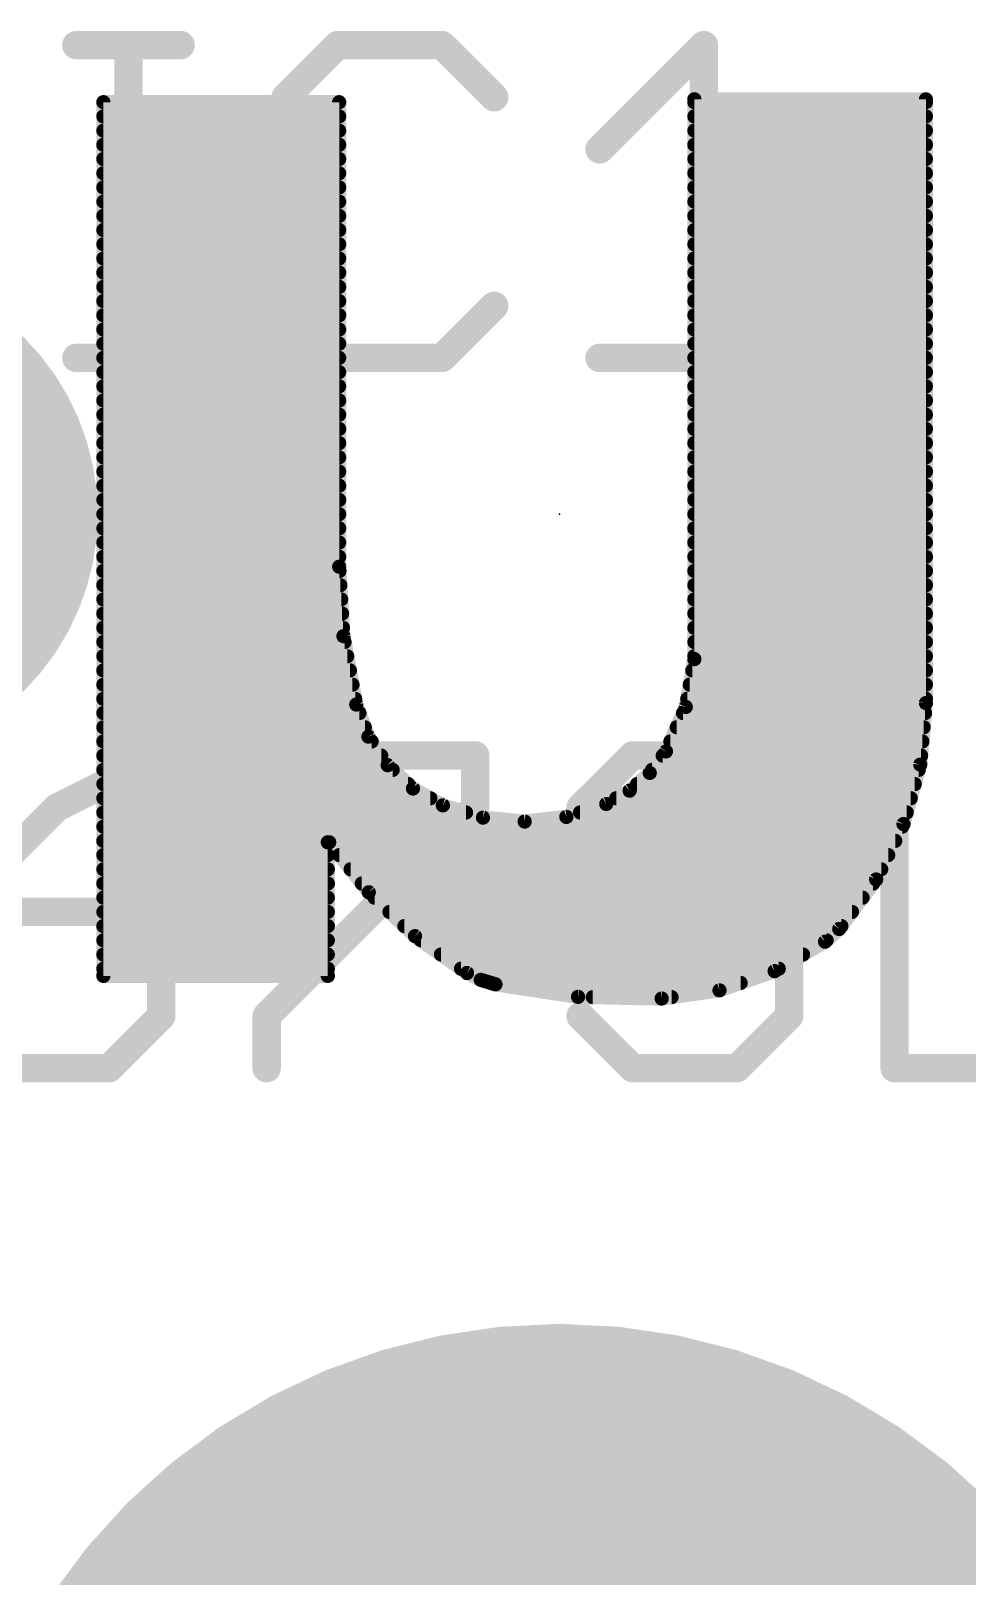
# Model space of a CAD drawing. Extents: x -25 to 82, y -12 to 21.
# Drawn here: x 25.725 to 27.399, y 8.261 to 11.024 of the extents above; entities that cross this region are included whole.
import ezdxf

# ---------------------------------------------------------------- set-up
doc = ezdxf.new("R2010")
doc.units = 0
for name, color, linetype in [('1', 12, 'CONTINUOUS'), ('18', 110, 'CONTINUOUS'), ('22', 53, 'CONTINUOUS'), ('23', 53, 'CONTINUOUS'), ('25', 253, 'CONTINUOUS'), ('27', 253, 'CONTINUOUS')]:
    doc.layers.add(name, color=color, linetype=linetype)

# ---------------------------------------------------------------- blocks, each defined once
blk = doc.blocks.new('ROUNDV')
at = {"const_width": 0.5}
blk.add_lwpolyline([(0, -0.25, 1), (0, 0.25, 1), (0, -0.25)], format="xyb", dxfattribs=at)

msp = doc.modelspace()

# ---------------------------------------------------------------- linework, layer by layer
at = {"layer": '1', "const_width": 2.1844}
for points in [[(26.67, 7.366), (26.67, 7.62)], [(26.67, 5.08), (26.67, 7.366)]]:
    msp.add_lwpolyline(points, dxfattribs=at)
at = {"layer": '1', "const_width": 1.0922}
for points in [[(27.2161, 7.62, 1), (26.1239, 7.62)], [(27.2161, 7.366, 1), (26.1239, 7.366)]]:
    msp.add_lwpolyline(points, format="xyb", dxfattribs=at)
at = {"layer": '22', "const_width": 0.0254}
for points in [[(26.9113, 9.9009), (26.9113, 10.9017)], [(26.9113, 10.9017), (27.3253, 10.9017)], [(27.3253, 10.9017), (27.3253, 9.8222)], [(25.8547, 9.3345), (25.8547, 10.8966)], [(25.8547, 10.8966), (26.2763, 10.8966)], [(26.2763, 10.8966), (26.2763, 10.066)], [(26.9113, 10.8966), (27.3253, 10.8966)], [(25.8547, 10.8712), (26.2763, 10.8712)], [(25.8547, 10.8458), (26.2763, 10.8458)], [(26.9113, 10.8712), (27.3253, 10.8712)], [(26.9113, 10.8458), (27.3253, 10.8458)], [(25.8547, 10.8204), (26.2763, 10.8204)], [(26.9113, 10.8204), (27.3253, 10.8204)], [(25.8547, 10.795), (26.2763, 10.795)], [(26.9113, 10.795), (27.3253, 10.795)], [(25.8547, 10.7696), (26.2763, 10.7696)], [(26.9113, 10.7696), (27.3253, 10.7696)], [(25.8547, 10.7442), (26.2763, 10.7442)], [(26.9113, 10.7442), (27.3253, 10.7442)], [(25.8547, 10.7188), (26.2763, 10.7188)], [(26.9113, 10.7188), (27.3253, 10.7188)], [(25.8547, 10.6934), (26.2763, 10.6934)], [(26.9113, 10.6934), (27.3253, 10.6934)], [(25.8547, 10.668), (26.2763, 10.668)], [(26.9113, 10.668), (27.3253, 10.668)], [(25.8547, 10.6426), (26.2763, 10.6426)], [(26.9113, 10.6426), (27.3253, 10.6426)], [(25.8547, 10.6172), (26.2763, 10.6172)], [(26.9113, 10.6172), (27.3253, 10.6172)], [(25.8547, 10.5918), (26.2763, 10.5918)], [(26.9113, 10.5918), (27.3253, 10.5918)], [(25.8547, 10.5664), (26.2763, 10.5664)], [(26.9113, 10.5664), (27.3253, 10.5664)], [(25.8547, 10.541), (26.2763, 10.541)], [(25.8547, 10.5156), (26.2763, 10.5156)], [(26.9113, 10.541), (27.3253, 10.541)], [(26.9113, 10.5156), (27.3253, 10.5156)], [(25.8547, 10.4902), (26.2763, 10.4902)], [(26.9113, 10.4902), (27.3253, 10.4902)], [(25.8547, 10.4648), (26.2763, 10.4648)], [(26.9113, 10.4648), (27.3253, 10.4648)], [(25.8547, 10.4394), (26.2763, 10.4394)], [(26.9113, 10.4394), (27.3253, 10.4394)], [(25.8547, 10.414), (26.2763, 10.414)], [(26.9113, 10.414), (27.3253, 10.414)], [(25.8547, 10.3886), (26.2763, 10.3886)], [(26.9113, 10.3886), (27.3253, 10.3886)], [(25.8547, 10.3632), (26.2763, 10.3632)], [(26.9113, 10.3632), (27.3253, 10.3632)], [(25.8547, 10.3378), (26.2763, 10.3378)], [(26.9113, 10.3378), (27.3253, 10.3378)], [(25.8547, 10.3124), (26.2763, 10.3124)], [(26.9113, 10.3124), (27.3253, 10.3124)], [(25.8547, 10.287), (26.2763, 10.287)], [(26.9113, 10.287), (27.3253, 10.287)], [(25.8547, 10.2616), (26.2763, 10.2616)], [(26.9113, 10.2616), (27.3253, 10.2616)], [(25.8547, 10.2362), (26.2763, 10.2362)], [(25.8547, 10.2108), (26.2763, 10.2108)], [(26.9113, 10.2362), (27.3253, 10.2362)], [(26.9113, 10.2108), (27.3253, 10.2108)], [(25.8547, 10.1854), (26.2763, 10.1854)], [(26.9113, 10.1854), (27.3253, 10.1854)], [(25.8547, 10.16), (26.2763, 10.16)], [(26.9113, 10.16), (27.3253, 10.16)], [(25.8547, 10.1346), (26.2763, 10.1346)], [(26.9113, 10.1346), (27.3253, 10.1346)], [(25.8547, 10.1092), (26.2763, 10.1092)], [(26.9113, 10.1092), (27.3253, 10.1092)], [(25.8547, 10.0838), (26.2763, 10.0838)], [(26.9113, 10.0838), (27.3253, 10.0838)], [(25.8547, 10.0584), (26.2768, 10.0584)], [(26.2763, 10.066), (26.284, 9.9419)], [(26.9113, 10.0584), (27.3253, 10.0584)], [(25.8547, 10.033), (26.2783, 10.033)], [(26.9113, 10.033), (27.3253, 10.033)], [(25.8547, 10.0076), (26.2799, 10.0076)], [(26.9113, 10.0076), (27.3253, 10.0076)], [(25.8547, 9.9822), (26.2815, 9.9822)], [(26.9113, 9.9822), (27.3253, 9.9822)], [(25.8547, 9.9568), (26.283, 9.9568)], [(26.284, 9.9419), (26.3068, 9.8196)], [(26.9113, 9.9568), (27.3253, 9.9568)], [(25.8547, 9.9314), (26.2859, 9.9314)], [(26.9113, 9.9314), (27.3253, 9.9314)], [(25.8547, 9.906), (26.2907, 9.906)], [(25.8547, 9.8806), (26.2954, 9.8806)], [(26.896, 9.8152), (26.9113, 9.9009)], [(26.9077, 9.8806), (27.3253, 9.8806)], [(26.9113, 9.906), (27.3253, 9.906)], [(25.8547, 9.8552), (26.3001, 9.8552)], [(26.9031, 9.8552), (27.3253, 9.8552)], [(25.8547, 9.8298), (26.3049, 9.8298)], [(26.8986, 9.8298), (27.3253, 9.8298)], [(25.8547, 9.8044), (26.3126, 9.8044)], [(26.3068, 9.8196), (26.3286, 9.7621)], [(26.8605, 9.7358), (26.896, 9.8152)], [(26.8911, 9.8044), (27.3237, 9.8044)], [(27.3253, 9.8222), (27.3152, 9.7122)], [(25.8547, 9.779), (26.3222, 9.779)], [(26.8798, 9.779), (27.3213, 9.779)], [(25.8547, 9.7536), (26.3344, 9.7536)], [(26.3286, 9.7621), (26.363, 9.7112)], [(26.8685, 9.7536), (27.319, 9.7536)], [(25.8547, 9.7282), (26.3515, 9.7282)], [(26.8316, 9.6974), (26.8605, 9.7358)], [(26.8548, 9.7282), (27.3167, 9.7282)], [(25.8547, 9.7028), (26.3721, 9.7028)], [(26.363, 9.7112), (26.4082, 9.6695)], [(26.7956, 9.6656), (26.8316, 9.6974)], [(26.8357, 9.7028), (27.3125, 9.7028)], [(27.3152, 9.7122), (27.2852, 9.6059)], [(25.8547, 9.6774), (26.3996, 9.6774)], [(26.4082, 9.6695), (26.4617, 9.6393)], [(26.7538, 9.6418), (26.7956, 9.6656)], [(26.809, 9.6774), (27.3054, 9.6774)], [(25.8547, 9.652), (26.4392, 9.652)], [(26.4617, 9.6393), (26.5334, 9.6174)], [(26.6825, 9.6187), (26.7538, 9.6418)], [(26.7717, 9.652), (27.2982, 9.652)], [(25.8547, 9.6266), (26.5032, 9.6266)], [(26.5334, 9.6174), (26.608, 9.6104)], [(26.608, 9.6104), (26.6825, 9.6187)], [(26.707, 9.6266), (27.2911, 9.6266)], [(27.2852, 9.6059), (27.2364, 9.5068)], [(25.8547, 9.6012), (27.2829, 9.6012)], [(25.8547, 9.5758), (27.2704, 9.5758)], [(25.8547, 9.5504), (26.256, 9.5504)], [(26.2585, 9.5733), (26.256, 9.5733)], [(26.256, 9.5733), (26.256, 9.3345)], [(26.3292, 9.4839), (26.2585, 9.5733)], [(26.2766, 9.5504), (27.2579, 9.5504)], [(25.8547, 9.525), (26.256, 9.525)], [(26.2967, 9.525), (27.2454, 9.525)], [(25.8547, 9.4996), (26.256, 9.4996)], [(26.3168, 9.4996), (27.231, 9.4996)], [(27.2364, 9.5068), (27.1704, 9.4183)], [(25.8547, 9.4742), (26.256, 9.4742)], [(26.4119, 9.4055), (26.3292, 9.4839)], [(26.3395, 9.4742), (27.2121, 9.4742)], [(25.8547, 9.4488), (26.256, 9.4488)], [(26.3662, 9.4488), (27.1932, 9.4488)], [(25.8547, 9.4234), (26.256, 9.4234)], [(26.393, 9.4234), (27.1742, 9.4234)], [(27.1704, 9.4183), (27.145, 9.3955)], [(25.8547, 9.398), (26.256, 9.398)], [(26.5049, 9.3396), (26.4119, 9.4055)], [(26.4225, 9.398), (27.1478, 9.398)], [(27.145, 9.3955), (27.0548, 9.3429)], [(25.8547, 9.3726), (26.256, 9.3726)], [(26.4583, 9.3726), (27.1057, 9.3726)], [(25.8547, 9.3472), (26.256, 9.3472)], [(26.256, 9.3345), (25.8547, 9.3345)], [(26.4942, 9.3472), (27.0622, 9.3472)], [(26.5295, 9.3273), (26.5049, 9.3396)], [(26.5557, 9.3193), (26.5295, 9.3273)], [(27.0548, 9.3429), (26.9562, 9.3086)], [(26.5476, 9.3218), (26.9941, 9.3218)], [(26.7035, 9.2969), (26.5557, 9.3193)], [(26.9562, 9.3086), (26.8529, 9.2939)], [(26.8529, 9.2939), (26.7035, 9.2969)], [(26.7298, 9.2964), (26.8705, 9.2964)]]:
    msp.add_lwpolyline(points, dxfattribs=at)
at = {"layer": '22', "const_width": 0.0127}
for points in [[(26.9177, 10.9017, 1), (26.9049, 10.9017)], [(26.9113, 10.908, 1), (26.9113, 10.8954)], [(27.3317, 10.9017, 1), (27.319, 10.9017)], [(27.3253, 10.8954, 1), (27.3253, 10.908)], [(25.8547, 10.903, 1), (25.8547, 10.8903)], [(25.8611, 10.8966, 1), (25.8483, 10.8966)], [(26.2827, 10.8966, 1), (26.27, 10.8966)], [(26.2763, 10.8903, 1), (26.2763, 10.903)], [(26.9113, 10.903, 1), (26.9113, 10.8903)], [(27.3253, 10.8903, 1), (27.3253, 10.903)], [(25.8547, 10.8775, 1), (25.8547, 10.8649)], [(25.8547, 10.8521, 1), (25.8547, 10.8395)], [(26.2763, 10.8649, 1), (26.2763, 10.8775)], [(26.2763, 10.8395, 1), (26.2763, 10.8521)], [(26.9113, 10.8775, 1), (26.9113, 10.8649)], [(26.9113, 10.8521, 1), (26.9113, 10.8395)], [(27.3253, 10.8649, 1), (27.3253, 10.8775)], [(27.3253, 10.8395, 1), (27.3253, 10.8521)], [(25.8547, 10.8268, 1), (25.8547, 10.8141)], [(26.2763, 10.8141, 1), (26.2763, 10.8268)], [(26.9113, 10.8268, 1), (26.9113, 10.8141)], [(27.3253, 10.8141, 1), (27.3253, 10.8268)], [(25.8547, 10.8013, 1), (25.8547, 10.7887)], [(26.2763, 10.7887, 1), (26.2763, 10.8013)], [(26.9113, 10.8013, 1), (26.9113, 10.7887)], [(27.3253, 10.7887, 1), (27.3253, 10.8013)], [(25.8547, 10.7759, 1), (25.8547, 10.7633)], [(26.2763, 10.7633, 1), (26.2763, 10.7759)], [(26.9113, 10.7759, 1), (26.9113, 10.7633)], [(27.3253, 10.7633, 1), (27.3253, 10.7759)], [(25.8547, 10.7506, 1), (25.8547, 10.7379)], [(26.2763, 10.7379, 1), (26.2763, 10.7506)], [(26.9113, 10.7506, 1), (26.9113, 10.7379)], [(27.3253, 10.7379, 1), (27.3253, 10.7506)], [(25.8547, 10.7251, 1), (25.8547, 10.7125)], [(26.2763, 10.7125, 1), (26.2763, 10.7251)], [(26.9113, 10.7251, 1), (26.9113, 10.7125)], [(27.3253, 10.7125, 1), (27.3253, 10.7251)], [(25.8547, 10.6997, 1), (25.8547, 10.6871)], [(26.2763, 10.6871, 1), (26.2763, 10.6997)], [(26.9113, 10.6997, 1), (26.9113, 10.6871)], [(27.3253, 10.6871, 1), (27.3253, 10.6997)], [(25.8547, 10.6744, 1), (25.8547, 10.6617)], [(26.2763, 10.6617, 1), (26.2763, 10.6744)], [(26.9113, 10.6744, 1), (26.9113, 10.6617)], [(27.3253, 10.6617, 1), (27.3253, 10.6744)], [(25.8547, 10.6489, 1), (25.8547, 10.6363)], [(26.2763, 10.6363, 1), (26.2763, 10.6489)], [(26.9113, 10.6489, 1), (26.9113, 10.6363)], [(27.3253, 10.6363, 1), (27.3253, 10.6489)], [(25.8547, 10.6235, 1), (25.8547, 10.6109)], [(26.2763, 10.6109, 1), (26.2763, 10.6235)], [(26.9113, 10.6235, 1), (26.9113, 10.6109)], [(27.3253, 10.6109, 1), (27.3253, 10.6235)], [(25.8547, 10.5982, 1), (25.8547, 10.5855)], [(26.2763, 10.5855, 1), (26.2763, 10.5982)], [(26.9113, 10.5982, 1), (26.9113, 10.5855)], [(27.3253, 10.5855, 1), (27.3253, 10.5982)], [(25.8547, 10.5727, 1), (25.8547, 10.5601)], [(26.2763, 10.5601, 1), (26.2763, 10.5727)], [(26.9113, 10.5727, 1), (26.9113, 10.5601)], [(27.3253, 10.5601, 1), (27.3253, 10.5727)], [(25.8547, 10.522, 1), (25.8547, 10.5093)], [(25.8547, 10.5473, 1), (25.8547, 10.5347)], [(26.2763, 10.5347, 1), (26.2763, 10.5473)], [(26.2763, 10.5093, 1), (26.2763, 10.522)], [(26.9113, 10.5473, 1), (26.9113, 10.5347)], [(26.9113, 10.522, 1), (26.9113, 10.5093)], [(27.3253, 10.5347, 1), (27.3253, 10.5473)], [(27.3253, 10.5093, 1), (27.3253, 10.522)], [(25.8547, 10.4965, 1), (25.8547, 10.4839)], [(26.2763, 10.4839, 1), (26.2763, 10.4965)], [(26.9113, 10.4965, 1), (26.9113, 10.4839)], [(27.3253, 10.4839, 1), (27.3253, 10.4965)], [(25.8547, 10.4711, 1), (25.8547, 10.4585)], [(26.2763, 10.4585, 1), (26.2763, 10.4711)], [(26.9113, 10.4711, 1), (26.9113, 10.4585)], [(27.3253, 10.4585, 1), (27.3253, 10.4711)], [(25.8547, 10.4458, 1), (25.8547, 10.4331)], [(26.2763, 10.4331, 1), (26.2763, 10.4458)], [(26.9113, 10.4458, 1), (26.9113, 10.4331)], [(27.3253, 10.4331, 1), (27.3253, 10.4458)], [(25.8547, 10.4203, 1), (25.8547, 10.4077)], [(26.2763, 10.4077, 1), (26.2763, 10.4203)], [(26.9113, 10.4203, 1), (26.9113, 10.4077)], [(27.3253, 10.4077, 1), (27.3253, 10.4203)], [(25.8547, 10.3949, 1), (25.8547, 10.3823)], [(26.2763, 10.3823, 1), (26.2763, 10.3949)], [(26.9113, 10.3949, 1), (26.9113, 10.3823)], [(27.3253, 10.3823, 1), (27.3253, 10.3949)], [(25.8547, 10.3696, 1), (25.8547, 10.3569)], [(26.2763, 10.3569, 1), (26.2763, 10.3696)], [(26.9113, 10.3696, 1), (26.9113, 10.3569)], [(27.3253, 10.3569, 1), (27.3253, 10.3696)], [(25.8547, 10.3441, 1), (25.8547, 10.3315)], [(26.2763, 10.3315, 1), (26.2763, 10.3441)], [(26.9113, 10.3441, 1), (26.9113, 10.3315)], [(27.3253, 10.3315, 1), (27.3253, 10.3441)], [(25.8547, 10.3187, 1), (25.8547, 10.3061)], [(26.2763, 10.3061, 1), (26.2763, 10.3187)], [(26.9113, 10.3187, 1), (26.9113, 10.3061)], [(27.3253, 10.3061, 1), (27.3253, 10.3187)], [(25.8547, 10.2934, 1), (25.8547, 10.2807)], [(26.2763, 10.2807, 1), (26.2763, 10.2934)], [(26.9113, 10.2934, 1), (26.9113, 10.2807)], [(27.3253, 10.2807, 1), (27.3253, 10.2934)], [(25.8547, 10.2679, 1), (25.8547, 10.2553)], [(26.2763, 10.2553, 1), (26.2763, 10.2679)], [(26.9113, 10.2679, 1), (26.9113, 10.2553)], [(27.3253, 10.2553, 1), (27.3253, 10.2679)], [(25.8547, 10.2172, 1), (25.8547, 10.2045)], [(25.8547, 10.2425, 1), (25.8547, 10.2299)], [(26.2763, 10.2299, 1), (26.2763, 10.2425)], [(26.2763, 10.2045, 1), (26.2763, 10.2172)], [(26.9113, 10.2425, 1), (26.9113, 10.2299)], [(26.9113, 10.2172, 1), (26.9113, 10.2045)], [(27.3253, 10.2299, 1), (27.3253, 10.2425)], [(27.3253, 10.2045, 1), (27.3253, 10.2172)], [(25.8547, 10.1918, 1), (25.8547, 10.1791)], [(26.2763, 10.1791, 1), (26.2763, 10.1918)], [(26.9113, 10.1918, 1), (26.9113, 10.1791)], [(27.3253, 10.1791, 1), (27.3253, 10.1918)], [(25.8547, 10.1663, 1), (25.8547, 10.1537)], [(26.2763, 10.1537, 1), (26.2763, 10.1663)], [(26.9113, 10.1663, 1), (26.9113, 10.1537)], [(27.3253, 10.1537, 1), (27.3253, 10.1663)], [(25.8547, 10.141, 1), (25.8547, 10.1283)], [(26.2763, 10.1283, 1), (26.2763, 10.141)], [(26.9113, 10.141, 1), (26.9113, 10.1283)], [(27.3253, 10.1283, 1), (27.3253, 10.141)], [(25.8547, 10.1156, 1), (25.8547, 10.1029)], [(26.2763, 10.1029, 1), (26.2763, 10.1156)], [(26.9113, 10.1156, 1), (26.9113, 10.1029)], [(27.3253, 10.1029, 1), (27.3253, 10.1156)], [(25.8547, 10.0901, 1), (25.8547, 10.0775)], [(26.2763, 10.0775, 1), (26.2763, 10.0901)], [(26.9113, 10.0901, 1), (26.9113, 10.0775)], [(27.3253, 10.0775, 1), (27.3253, 10.0901)], [(25.8547, 10.0648, 1), (25.8547, 10.0521)], [(26.2826, 10.0664, 1), (26.27, 10.0656)], [(26.27, 10.066, 1), (26.2827, 10.066)], [(26.2768, 10.0521, 1), (26.2768, 10.0648)], [(26.9113, 10.0648, 1), (26.9113, 10.0521)], [(27.3253, 10.0521, 1), (27.3253, 10.0648)], [(25.8547, 10.0394, 1), (25.8547, 10.0267)], [(26.2783, 10.0267, 1), (26.2783, 10.0394)], [(26.9113, 10.0394, 1), (26.9113, 10.0267)], [(27.3253, 10.0267, 1), (27.3253, 10.0394)], [(25.8547, 10.0139, 1), (25.8547, 10.0013)], [(26.2799, 10.0013, 1), (26.2799, 10.0139)], [(26.9113, 10.0139, 1), (26.9113, 10.0013)], [(27.3253, 10.0013, 1), (27.3253, 10.0139)], [(25.8547, 9.9886, 1), (25.8547, 9.9759)], [(26.2815, 9.9759, 1), (26.2815, 9.9886)], [(26.9113, 9.9886, 1), (26.9113, 9.9759)], [(27.3253, 9.9759, 1), (27.3253, 9.9886)], [(25.8547, 9.9632, 1), (25.8547, 9.9505)], [(26.2902, 9.943, 1), (26.2777, 9.9407)], [(26.2776, 9.9415, 1), (26.2903, 9.9423)], [(26.283, 9.9505, 1), (26.283, 9.9632)], [(26.9113, 9.9632, 1), (26.9113, 9.9505)], [(27.3253, 9.9505, 1), (27.3253, 9.9632)], [(25.8547, 9.9377, 1), (25.8547, 9.9251)], [(26.2859, 9.9251, 1), (26.2859, 9.9377)], [(26.9113, 9.9377, 1), (26.9113, 9.9251)], [(27.3253, 9.9251, 1), (27.3253, 9.9377)], [(25.8547, 9.887, 1), (25.8547, 9.8743)], [(25.8547, 9.9123, 1), (25.8547, 9.8997)], [(26.2907, 9.8997, 1), (26.2907, 9.9123)], [(26.2954, 9.8743, 1), (26.2954, 9.887)], [(26.9077, 9.887, 1), (26.9077, 9.8743)], [(26.9113, 9.9123, 1), (26.9113, 9.8997)], [(26.9176, 9.8998, 1), (26.905, 9.902)], [(26.9049, 9.9009, 1), (26.9177, 9.9009)], [(27.3253, 9.8997, 1), (27.3253, 9.9123)], [(27.3253, 9.8743, 1), (27.3253, 9.887)], [(25.8547, 9.8615, 1), (25.8547, 9.8489)], [(26.3001, 9.8489, 1), (26.3001, 9.8615)], [(26.9031, 9.8615, 1), (26.9031, 9.8489)], [(27.3253, 9.8489, 1), (27.3253, 9.8615)], [(25.8547, 9.8361, 1), (25.8547, 9.8235)], [(26.3049, 9.8235, 1), (26.3049, 9.8361)], [(26.8986, 9.8361, 1), (26.8986, 9.8235)], [(27.3253, 9.8235, 1), (27.3253, 9.8361)], [(25.8547, 9.8108, 1), (25.8547, 9.7981)], [(26.3127, 9.8219, 1), (26.3009, 9.8173)], [(26.3006, 9.8184, 1), (26.313, 9.8208)], [(26.3126, 9.7981, 1), (26.3126, 9.8108)], [(26.8911, 9.8108, 1), (26.8911, 9.7981)], [(26.8897, 9.8164, 1), (26.9022, 9.8141)], [(26.9018, 9.8127, 1), (26.8902, 9.8178)], [(27.3316, 9.8216, 1), (27.319, 9.8228)], [(27.319, 9.8222, 1), (27.3317, 9.8222)], [(27.3237, 9.7981, 1), (27.3237, 9.8108)], [(25.8547, 9.7853, 1), (25.8547, 9.7727)], [(26.3222, 9.7727, 1), (26.3222, 9.7853)], [(26.8798, 9.7853, 1), (26.8798, 9.7727)], [(27.3213, 9.7727, 1), (27.3213, 9.7853)], [(25.8547, 9.7599, 1), (25.8547, 9.7473)], [(26.3339, 9.7657, 1), (26.3233, 9.7586)], [(26.3227, 9.7599, 1), (26.3345, 9.7644)], [(26.3344, 9.7473, 1), (26.3344, 9.7599)], [(26.8685, 9.7599, 1), (26.8685, 9.7473)], [(27.319, 9.7473, 1), (27.319, 9.7599)], [(25.8547, 9.7346, 1), (25.8547, 9.7219)], [(26.3515, 9.7219, 1), (26.3515, 9.7346)], [(26.8548, 9.7346, 1), (26.8548, 9.7219)], [(26.8547, 9.7384, 1), (26.8663, 9.7332)], [(26.8656, 9.732, 1), (26.8554, 9.7396)], [(27.3167, 9.7219, 1), (27.3167, 9.7346)], [(25.8547, 9.7091, 1), (25.8547, 9.6965)], [(26.3673, 9.7159, 1), (26.3587, 9.7065)], [(26.3577, 9.7076, 1), (26.3683, 9.7147)], [(26.3721, 9.6965, 1), (26.3721, 9.7091)], [(26.8266, 9.7012, 1), (26.8367, 9.6935)], [(26.8358, 9.6926, 1), (26.8274, 9.7021)], [(26.8357, 9.7091, 1), (26.8357, 9.6965)], [(27.3089, 9.7128, 1), (27.3215, 9.7116)], [(27.3213, 9.7105, 1), (27.3091, 9.7139)], [(27.3125, 9.6965, 1), (27.3125, 9.7091)], [(25.8547, 9.6837, 1), (25.8547, 9.6711)], [(26.3996, 9.6711, 1), (26.3996, 9.6837)], [(26.4113, 9.675, 1), (26.405, 9.664)], [(26.4039, 9.6648, 1), (26.4125, 9.6742)], [(26.7914, 9.6703, 1), (26.7998, 9.6608)], [(26.7987, 9.6601, 1), (26.7924, 9.6711)], [(26.809, 9.6837, 1), (26.809, 9.6711)], [(27.3054, 9.6711, 1), (27.3054, 9.6837)], [(25.8547, 9.6584, 1), (25.8547, 9.6457)], [(26.4392, 9.6457, 1), (26.4392, 9.6584)], [(26.4636, 9.6454, 1), (26.4598, 9.6332)], [(26.4586, 9.6338, 1), (26.4648, 9.6448)], [(26.7507, 9.6473, 1), (26.7569, 9.6363)], [(26.7558, 9.6358, 1), (26.7518, 9.6478)], [(26.7717, 9.6584, 1), (26.7717, 9.6457)], [(27.2982, 9.6457, 1), (27.2982, 9.6584)], [(25.8547, 9.6329, 1), (25.8547, 9.6203)], [(26.5032, 9.6203, 1), (26.5032, 9.6329)], [(26.534, 9.6237, 1), (26.5328, 9.6111)], [(26.5315, 9.6113, 1), (26.5352, 9.6235)], [(26.6073, 9.6167, 1), (26.6087, 9.6041)], [(26.6074, 9.6041, 1), (26.6086, 9.6167)], [(26.6805, 9.6247, 1), (26.6845, 9.6126)], [(26.6832, 9.6123, 1), (26.6818, 9.625)], [(26.707, 9.6329, 1), (26.707, 9.6203)], [(27.2909, 9.6031, 1), (27.2795, 9.6087)], [(27.2911, 9.6203, 1), (27.2911, 9.6329)], [(25.8547, 9.5822, 1), (25.8547, 9.5695)], [(25.8547, 9.6075, 1), (25.8547, 9.5949)], [(27.2704, 9.5695, 1), (27.2704, 9.5822)], [(27.2791, 9.6076, 1), (27.2914, 9.6042)], [(27.2829, 9.5949, 1), (27.2829, 9.6075)], [(25.8547, 9.5567, 1), (25.8547, 9.5441)], [(26.2624, 9.5733, 1), (26.2496, 9.5733)], [(26.256, 9.5796, 1), (26.256, 9.567)], [(26.2635, 9.5772, 1), (26.2535, 9.5694)], [(26.256, 9.5441, 1), (26.256, 9.5567)], [(26.2585, 9.567, 1), (26.2585, 9.5796)], [(26.2766, 9.5567, 1), (26.2766, 9.5441)], [(27.2579, 9.5441, 1), (27.2579, 9.5567)], [(25.8547, 9.5313, 1), (25.8547, 9.5187)], [(26.256, 9.5187, 1), (26.256, 9.5313)], [(26.2967, 9.5313, 1), (26.2967, 9.5187)], [(27.2454, 9.5187, 1), (27.2454, 9.5313)], [(25.8547, 9.506, 1), (25.8547, 9.4933)], [(26.256, 9.4933, 1), (26.256, 9.506)], [(26.3168, 9.506, 1), (26.3168, 9.4933)], [(27.2307, 9.5096, 1), (27.2421, 9.504)], [(27.231, 9.4933, 1), (27.231, 9.506)], [(27.2415, 9.503, 1), (27.2313, 9.5106)], [(25.8547, 9.4805, 1), (25.8547, 9.4679)], [(26.256, 9.4679, 1), (26.256, 9.4805)], [(26.3336, 9.4885, 1), (26.3248, 9.4793)], [(26.3242, 9.48, 1), (26.3342, 9.4879)], [(26.3395, 9.4805, 1), (26.3395, 9.4679)], [(27.2121, 9.4679, 1), (27.2121, 9.4805)], [(25.8547, 9.4551, 1), (25.8547, 9.4425)], [(26.256, 9.4425, 1), (26.256, 9.4551)], [(26.3662, 9.4551, 1), (26.3662, 9.4425)], [(27.1932, 9.4425, 1), (27.1932, 9.4551)], [(25.8547, 9.4298, 1), (25.8547, 9.4171)], [(26.256, 9.4171, 1), (26.256, 9.4298)], [(26.393, 9.4298, 1), (26.393, 9.4171)], [(27.1653, 9.4221, 1), (27.1755, 9.4145)], [(27.1746, 9.4136, 1), (27.1662, 9.423)], [(27.1742, 9.4171, 1), (27.1742, 9.4298)], [(25.8547, 9.4043, 1), (25.8547, 9.3917)], [(26.256, 9.3917, 1), (26.256, 9.4043)], [(26.4156, 9.4107, 1), (26.4082, 9.4003)], [(26.4075, 9.4009, 1), (26.4163, 9.4101)], [(26.4225, 9.4043, 1), (26.4225, 9.3917)], [(27.1408, 9.4002, 1), (27.1492, 9.3908)], [(27.1482, 9.39, 1), (27.1418, 9.401)], [(27.1478, 9.3917, 1), (27.1478, 9.4043)], [(25.8547, 9.3789, 1), (25.8547, 9.3663)], [(26.256, 9.3663, 1), (26.256, 9.3789)], [(26.4583, 9.3789, 1), (26.4583, 9.3663)], [(27.1057, 9.3663, 1), (27.1057, 9.3789)], [(25.8547, 9.3536, 1), (25.8547, 9.3409)], [(25.8483, 9.3345, 1), (25.8611, 9.3345)], [(25.8547, 9.3408, 1), (25.8547, 9.3282)], [(26.2496, 9.3345, 1), (26.2624, 9.3345)], [(26.256, 9.3409, 1), (26.256, 9.3536)], [(26.256, 9.3282, 1), (26.256, 9.3408)], [(26.4942, 9.3536, 1), (26.4942, 9.3409)], [(26.5077, 9.3453, 1), (26.5021, 9.3339)], [(26.5012, 9.3344, 1), (26.5086, 9.3448)], [(26.5313, 9.3334, 1), (26.5276, 9.3213)], [(26.5266, 9.3217, 1), (26.5323, 9.333)], [(27.0516, 9.3484, 1), (27.058, 9.3374)], [(27.0569, 9.3369, 1), (27.0527, 9.3489)], [(27.0622, 9.3409, 1), (27.0622, 9.3536)], [(26.5476, 9.3281, 1), (26.5476, 9.3155)], [(26.5567, 9.3256, 1), (26.5547, 9.313)], [(26.5538, 9.3132, 1), (26.5576, 9.3254)], [(26.9542, 9.3146, 1), (26.9583, 9.3026)], [(26.9571, 9.3023, 1), (26.9553, 9.3149)], [(26.9941, 9.3155, 1), (26.9941, 9.3281)], [(26.7036, 9.3033, 1), (26.7033, 9.2906)], [(26.7025, 9.2907, 1), (26.7044, 9.3032)], [(26.7298, 9.3027, 1), (26.7298, 9.2901)], [(26.852, 9.3002, 1), (26.8538, 9.2876)], [(26.8528, 9.2876, 1), (26.853, 9.3002)], [(26.8705, 9.2901, 1), (26.8705, 9.3027)]]:
    msp.add_lwpolyline(points, format="xyb", dxfattribs=at)
at = {"layer": '23'}
msp.add_point((26.67, 10.16), dxfattribs=at)
at = {"layer": '25', "const_width": 0.0508}
for points in [[(25.8064, 10.9987), (25.9928, 10.9987)], [(25.8996, 10.4394), (25.8996, 10.9987)], [(26.2738, 10.9987), (26.1806, 10.9055)], [(26.4602, 10.9987), (26.2738, 10.9987)], [(26.5535, 10.9055), (26.4602, 10.9987)], [(26.7419, 10.8123), (26.9283, 10.9987)], [(26.9283, 10.9987), (26.9283, 10.4394)], [(26.1806, 10.9055), (26.1806, 10.5326)], [(26.1806, 10.5326), (26.2738, 10.4394)], [(26.4602, 10.4394), (26.5535, 10.5326)], [(25.8064, 10.4394), (25.9928, 10.4394)], [(26.2738, 10.4394), (26.4602, 10.4394)], [(26.7419, 10.4394), (27.1148, 10.4394)]]:
    msp.add_lwpolyline(points, dxfattribs=at)
at = {"layer": '25', "const_width": 0.0254}
for points in [[(25.8064, 11.0114, 1), (25.8064, 10.986)], [(25.9123, 10.9987, 1), (25.8869, 10.9987)], [(25.9928, 10.986, 1), (25.9928, 11.0114)], [(26.2738, 11.0114, 1), (26.2738, 10.986)], [(26.2828, 10.9897, 1), (26.2648, 11.0077)], [(26.4692, 11.0077, 1), (26.4513, 10.9897)], [(26.4602, 10.986, 1), (26.4602, 11.0114)], [(26.941, 10.9987, 1), (26.9156, 10.9987)], [(26.9373, 10.9897, 1), (26.9194, 11.0077)], [(26.1933, 10.9055, 1), (26.1679, 10.9055)], [(26.1716, 10.9144, 1), (26.1896, 10.8965)], [(26.5445, 10.8965, 1), (26.5624, 10.9144)], [(26.7329, 10.8212, 1), (26.7509, 10.8033)], [(26.1896, 10.5416, 1), (26.1716, 10.5236)], [(26.5624, 10.5236, 1), (26.5445, 10.5416)], [(26.1679, 10.5326, 1), (26.1933, 10.5326)], [(25.8064, 10.4521, 1), (25.8064, 10.4267)], [(25.8869, 10.4394, 1), (25.9123, 10.4394)], [(25.9928, 10.4267, 1), (25.9928, 10.4521)], [(26.2738, 10.4521, 1), (26.2738, 10.4267)], [(26.2648, 10.4304, 1), (26.2828, 10.4484)], [(26.4513, 10.4484, 1), (26.4692, 10.4304)], [(26.4602, 10.4267, 1), (26.4602, 10.4521)], [(26.7419, 10.4521, 1), (26.7419, 10.4267)], [(26.9156, 10.4394, 1), (26.941, 10.4394)], [(27.1148, 10.4267, 1), (27.1148, 10.4521)]]:
    msp.add_lwpolyline(points, format="xyb", dxfattribs=at)
at = {"layer": '27', "const_width": 0.0508}
for points in [[(25.9582, 9.7287), (25.7718, 9.6355)], [(26.1466, 9.7287), (26.5195, 9.7287)], [(26.5195, 9.7287), (26.5195, 9.6355)], [(26.8012, 9.7287), (26.7079, 9.6355)], [(26.9876, 9.7287), (26.8012, 9.7287)], [(27.0808, 9.6355), (26.9876, 9.7287)], [(27.2693, 9.7287), (27.2693, 9.1694)], [(25.7718, 9.6355), (25.5853, 9.449)], [(26.5195, 9.6355), (26.1466, 9.2626)], [(26.7079, 9.6355), (26.7079, 9.5423)], [(26.7079, 9.5423), (26.8012, 9.449)], [(25.865, 9.449), (25.5853, 9.449)], [(25.9582, 9.3558), (25.865, 9.449)], [(26.8012, 9.449), (26.9876, 9.449)], [(26.9876, 9.449), (27.0808, 9.3558)], [(25.9582, 9.2626), (25.9582, 9.3558)], [(27.0808, 9.3558), (27.0808, 9.2626)], [(25.865, 9.1694), (25.9582, 9.2626)], [(26.1466, 9.2626), (26.1466, 9.1694)], [(26.8012, 9.1694), (26.7079, 9.2626)], [(27.0808, 9.2626), (26.9876, 9.1694)], [(25.6785, 9.1694), (25.865, 9.1694)], [(26.9876, 9.1694), (26.8012, 9.1694)], [(27.2693, 9.1694), (27.6421, 9.1694)]]:
    msp.add_lwpolyline(points, dxfattribs=at)
at = {"layer": '27', "const_width": 0.0254}
for points in [[(25.9639, 9.7173, 1), (25.9525, 9.74)], [(26.1466, 9.7414, 1), (26.1466, 9.716)], [(26.5322, 9.7287, 1), (26.5068, 9.7287)], [(26.5195, 9.716, 1), (26.5195, 9.7414)], [(26.8012, 9.7414, 1), (26.8012, 9.716)], [(26.8101, 9.7197, 1), (26.7922, 9.7377)], [(26.9966, 9.7377, 1), (26.9786, 9.7197)], [(26.9876, 9.716, 1), (26.9876, 9.7414)], [(27.282, 9.7287, 1), (27.2566, 9.7287)], [(25.7661, 9.6468, 1), (25.7774, 9.6241)], [(25.7807, 9.6265, 1), (25.7628, 9.6444)], [(26.5068, 9.6355, 1), (26.5322, 9.6355)], [(26.5285, 9.6265, 1), (26.5105, 9.6444)], [(26.7206, 9.6355, 1), (26.6952, 9.6355)], [(26.699, 9.6444, 1), (26.7169, 9.6265)], [(27.0718, 9.6265, 1), (27.0898, 9.6444)], [(26.7169, 9.5512, 1), (26.699, 9.5333)], [(26.6952, 9.5423, 1), (26.7206, 9.5423)], [(25.8739, 9.458, 1), (25.856, 9.4401)], [(25.865, 9.4363, 1), (25.865, 9.4617)], [(26.8012, 9.4617, 1), (26.8012, 9.4363)], [(26.7922, 9.4401, 1), (26.8101, 9.458)], [(26.9966, 9.458, 1), (26.9786, 9.4401)], [(26.9876, 9.4363, 1), (26.9876, 9.4617)], [(25.9709, 9.3558, 1), (25.9455, 9.3558)], [(25.9492, 9.3468, 1), (25.9672, 9.3648)], [(27.0935, 9.3558, 1), (27.0681, 9.3558)], [(27.0718, 9.3468, 1), (27.0898, 9.3648)], [(25.9672, 9.2536, 1), (25.9492, 9.2716)], [(26.1593, 9.2626, 1), (26.1339, 9.2626)], [(26.1377, 9.2716, 1), (26.1556, 9.2536)], [(26.7169, 9.2716, 1), (26.699, 9.2536)], [(27.0898, 9.2536, 1), (27.0718, 9.2716)], [(25.9455, 9.2626, 1), (25.9709, 9.2626)], [(27.0681, 9.2626, 1), (27.0935, 9.2626)], [(25.856, 9.1784, 1), (25.8739, 9.1604)], [(25.865, 9.1567, 1), (25.865, 9.1821)], [(26.1339, 9.1694, 1), (26.1593, 9.1694)], [(26.8012, 9.1821, 1), (26.8012, 9.1567)], [(26.7922, 9.1604, 1), (26.8101, 9.1784)], [(26.9786, 9.1784, 1), (26.9966, 9.1604)], [(26.9876, 9.1567, 1), (26.9876, 9.1821)], [(27.2693, 9.1821, 1), (27.2693, 9.1567)], [(27.2566, 9.1694, 1), (27.282, 9.1694)]]:
    msp.add_lwpolyline(points, format="xyb", dxfattribs=at)

# ---------------------------------------------------------------- block references
at = {"layer": '18', "xscale": 0.889, "yscale": 0.889}
msp.add_blockref('ROUNDV', (25.4, 10.16), dxfattribs=at)
msp.add_blockref('ROUNDV', (25.4, 10.16), dxfattribs=at)

doc.saveas('drawing.dxf')
